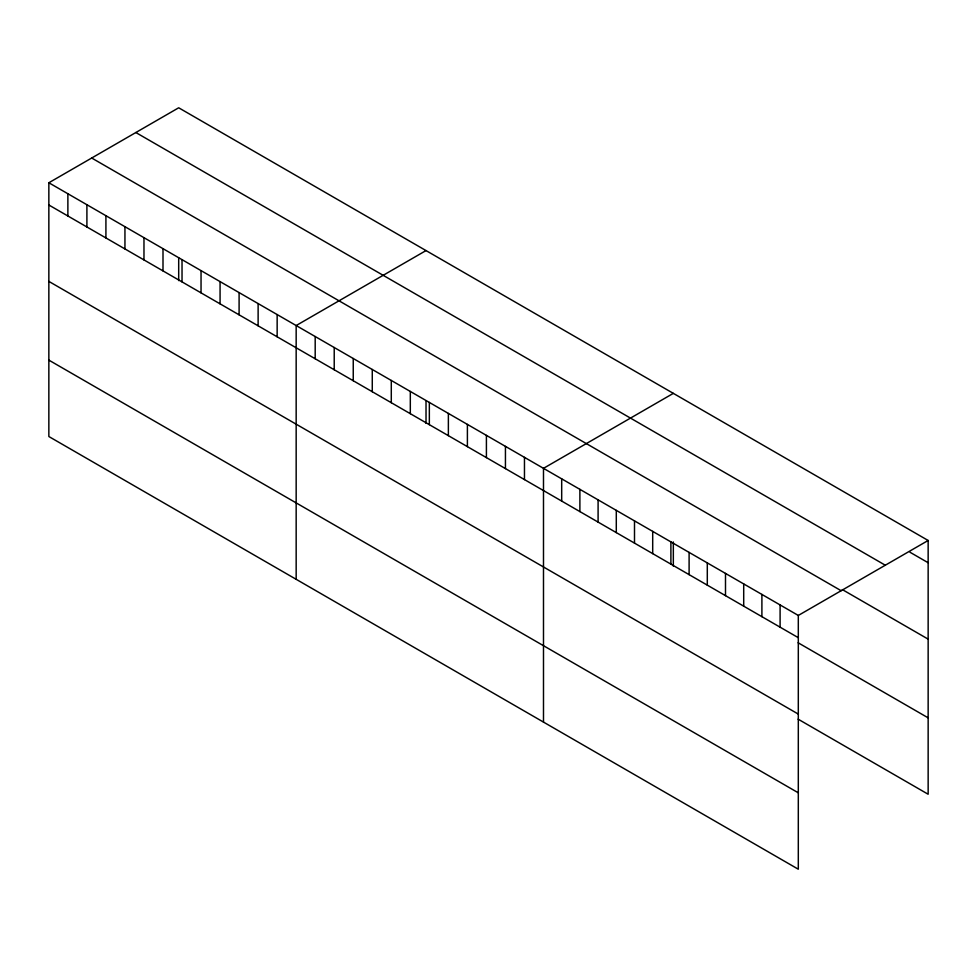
<?xml version="1.0" encoding="UTF-8"?>
<svg xmlns="http://www.w3.org/2000/svg" width="977" height="977" viewBox="0 0 977 977"><rect width="100%" height="100%" fill="white"/><g stroke="black" fill="none" stroke-linecap="round" stroke-linejoin="round"><path stroke-width="1.47" d="M48.85 182.76L798.307 615.449L798.307 869.212L48.85 436.524L48.85 182.76L178.693 107.788L928.15 540.476L928.15 794.24L798.148 719.182M426.021 250.576L296.165 325.549L296.165 579.312M673.336 393.365L543.493 468.337L543.493 722.101M798.307 615.449L928.15 540.476M909.953 552.225L928.15 562.728M135.852 132.53L885.296 565.219M842.345 589.595L928.15 639.129M91.704 158.018L841.148 590.706M48.85 204.999L798.307 637.688M798.148 642.781L928.15 717.839M48.85 281.4L798.307 714.089M48.85 360.122L798.307 792.811M780.098 604.934L780.098 627.185M761.901 594.431L761.901 616.682M743.705 583.928L743.705 606.167M725.496 573.414L725.496 595.665M707.299 562.911L707.299 585.15M689.103 552.396L689.103 574.647M673.336 541.966L673.336 566.184M670.894 541.893L670.894 564.132M652.697 531.378L652.697 553.629M634.5 520.875L634.5 543.114M616.292 510.36L616.292 532.612M598.095 499.858L598.095 522.097M579.886 489.343L579.886 511.594M561.69 478.84L561.69 501.091M524.466 457.346L524.466 479.597M505.439 446.367L505.439 468.606M486.412 435.376L486.412 457.627M467.397 424.397L467.397 446.648M448.37 413.418L448.37 435.657M429.343 402.426L429.343 424.677M426.021 400.692L426.021 423.395M410.316 391.447L410.316 413.686M391.288 380.456L391.288 402.707M372.274 369.477L372.274 391.728M353.247 358.498L353.247 380.737M334.219 347.507L334.219 369.758M315.192 336.528L315.192 358.767M277.15 314.557L277.15 336.809M258.123 303.578L258.123 325.817M239.096 292.587L239.096 314.838M220.069 281.608L220.069 303.859M201.042 270.629L201.042 292.868M182.027 259.638L182.027 281.889M178.693 257.904L178.693 280.607M163 248.659L163 270.898M143.973 237.667L143.973 259.919M124.946 226.688L124.946 248.94M105.919 215.709L105.919 237.948M86.904 204.718L86.904 226.969M67.877 193.739L67.877 215.978"/></g></svg>
